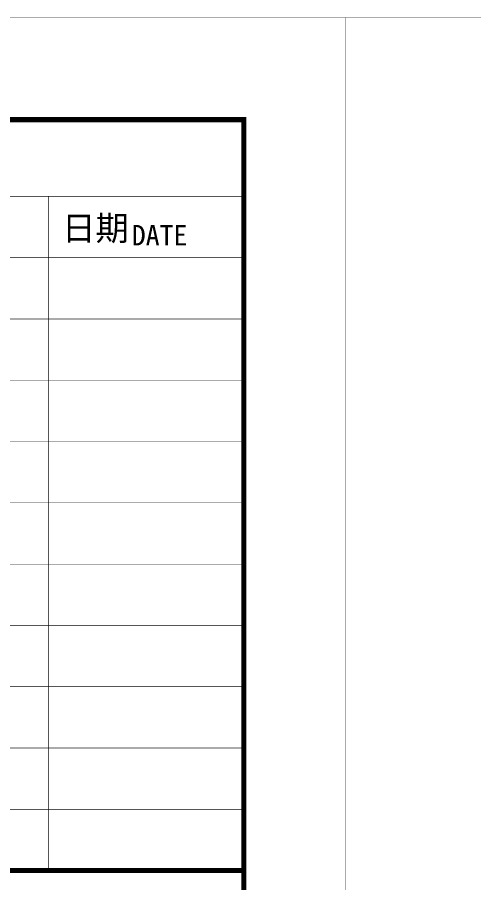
# Model space of a CAD drawing. Extents: x -483182 to 812890, y -390528 to -214858.
# Drawn here: x -213097 to -208629, y -302860 to -294389 of the extents above; entities that cross this region are included whole.
import ezdxf
from ezdxf.enums import TextEntityAlignment as Align

# ---------------------------------------------------------------- set-up
doc = ezdxf.new("R2010")
doc.units = 0
doc.header["$LTSCALE"] = 1000
doc.header["$MEASUREMENT"] = 0
doc.styles.add('图签信息$0$华文细黑', font='STXIHEI_0.TTF', dxfattribs={"height": 10})

# ---------------------------------------------------------------- blocks, each defined once
blk = doc.blocks.new('图签信息')
at = {"const_width": 0.5}
for points in [[(-65, 574), (-65, 500.5), (0, 500.5), (0, 574)], [(-65, 0), (0, 0), (0, 500.5), (-65, 500.5)]]:
    blk.add_lwpolyline(points, close=True, dxfattribs=at)
at = {"const_width": 0.05}
for points in [[(-65, 566.5), (0, 566.5)], [(-19.101, 566.5), (-19.101, 500.5)], [(-65, 560.5), (0, 560.5)], [(-65, 554.5), (0, 554.5)], [(-65, 548.5), (0, 548.5)], [(-65, 542.5), (0, 542.5)], [(-65, 536.5), (0, 536.5)], [(-65, 530.5), (0, 530.5)], [(-65, 524.5), (0, 524.5)], [(-65, 518.5), (0, 518.5)], [(-65, 512.5), (0, 512.5)], [(-65, 512.5), (0, 512.5)], [(-65, 506.5), (0, 506.5)], [(-65, 500.5), (0, 500.5)]]:
    blk.add_lwpolyline(points, dxfattribs=at)
at = {"style": '图签信息$0$华文细黑'}
for s, height, p in [('日期', 2.4, (-17.792, 564.578)), ('DATE', 2, (-10.959, 563.696))]:
    blk.add_text(s, height=height, dxfattribs=at).set_placement(p, align=Align.TOP_LEFT)
blk = doc.blocks.new('图框-A1+1-4')
at = {"const_width": 0.05}
blk.add_lwpolyline([(0, 0), (1051, 0), (1051, 594), (0, 594)], close=True, dxfattribs=at)
blk = doc.blocks.new('图框-A1')
at = {"const_width": 0.05}
blk.add_lwpolyline([(0, 0), (841, 0), (841, 594), (0, 594)], close=True, dxfattribs=at)

msp = doc.modelspace()

# ---------------------------------------------------------------- block references
for name, p, xscale, yscale, zscale in [('图框-A1+1-4', (-314980, -353791.9), 100, 100, 100), ('图框-A1', (-209880, -353791.9), 100, 100, 100), ('图签信息', (-210880, -352791.9), 100.0000000000001, 100.0000000000001, 100.0000000000001)]:
    msp.add_blockref(name, p, dxfattribs=dict(xscale=xscale, yscale=yscale, zscale=zscale))

doc.saveas('drawing.dxf')
